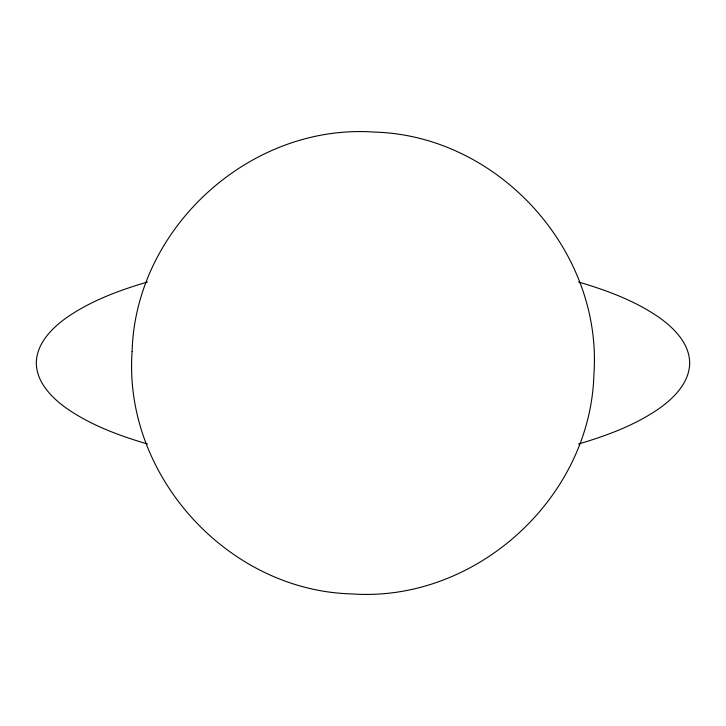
<?xml version="1.0" encoding="UTF-8"?>
<svg xmlns="http://www.w3.org/2000/svg" width="726" height="726" viewBox="0 0 726 726"><rect width="100%" height="100%" fill="white"/><g stroke="black" fill="none" stroke-linecap="round" stroke-linejoin="round"><path stroke-width="1.09" d="M147.46 281.997C118.801 290.454 90.196 301.009 65.612 318.351C51.129 328.942 36.563 343.906 36.3 363C36.563 382.094 51.129 397.058 65.612 407.649C90.196 424.991 118.801 435.546 147.46 444.003M578.54 444.003C607.199 435.546 635.804 424.991 660.388 407.649C674.871 397.058 689.437 382.094 689.7 363C689.437 343.906 674.871 328.942 660.388 318.351C635.804 301.009 607.199 290.454 578.54 281.997M132.087 351.656C123.257 475.385 227.665 590.574 351.656 593.913C475.385 602.743 590.574 498.335 593.913 374.344C602.743 250.615 498.335 135.426 374.344 132.087C250.615 123.257 135.426 227.665 132.087 351.656"/></g></svg>
